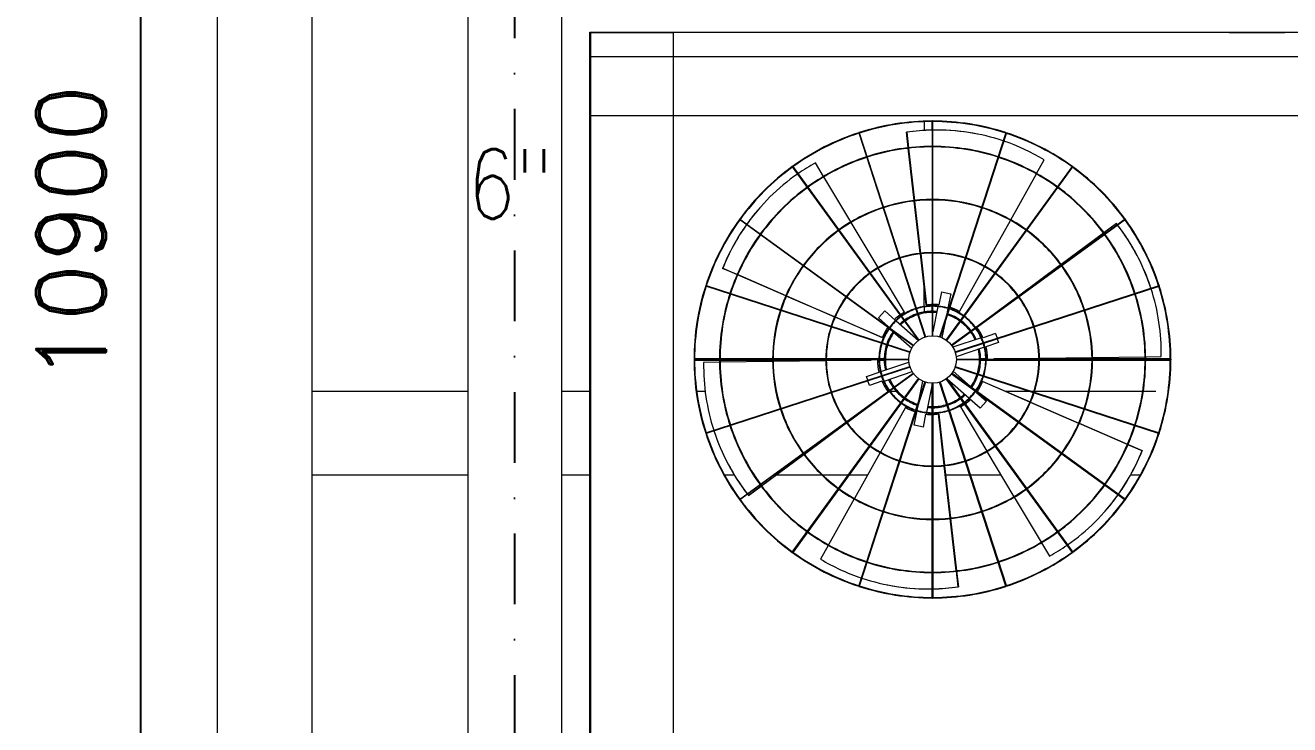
# Model space of a CAD drawing. Header units: millimetres. Extents: x -312439 to 477422, y -331570 to 212570.
# Drawn here: x 341243 to 343514, y 202941 to 204197 of the extents above; entities that cross this region are included whole.
import ezdxf

# ---------------------------------------------------------------- set-up
doc = ezdxf.new("R2010")
doc.units = ezdxf.units.MM
doc.linetypes.add('DASHDOT', pattern=[25.4, 12.7, -6.35, 0, -6.35])
doc.layers.add('ARCONDTEXTO', color=4, linetype='Continuous')
doc.layers.add("MS-110TR'S", color=3, linetype='Continuous', lineweight=5)
doc.styles.add('ROMAND', font='ROMAND.SHX')
doc.styles.add('ROMANS', font='romans.shx', dxfattribs={"height": 187.5})
doc.dimstyles.new('1-50 (MILIMETRO)', dxfattribs={"dimscale": 0, "dimtxt": 125, "dimasz": 125, "dimexe": 100, "dimexo": 100, "dimgap": 50, "dimtad": 0, "dimdec": 0, "dimzin": 0, "dimdsep": 46, "dimtxsty": 'ROMAND', "dimcen": -390, "dimclrd": 1, "dimclre": 1, "dimclrt": 3, "dimadec": 0, "dimazin": 0, "dimtfac": 1, "dimtdec": 0, "dimtix": 1, "dimtmove": 2, "dimatfit": 2, "dimfxl": 1, "dimtvp": 1, "dimtolj": 1, "dimtzin": 0, "dimarcsym": 0})

# ---------------------------------------------------------------- blocks, each defined once
blk = doc.blocks.new('*D50')
at = {"color": 1, "lineweight": -2, "transparency": 16777216}
for p, q in [((341488.5, 209274.4), (341350.3, 209274.4)), ((341450.3, 209149.4), (341450.3, 198499.4)), ((341658.5, 198374.4), (341350.3, 198374.4))]:
    blk.add_line(p, q, dxfattribs=at)
at = {"color": 1, "transparency": 16777216}
for points in [[(341429.4, 209149.4), (341471.1, 209149.4), (341450.3, 209274.4)], [(341429.4, 198499.4), (341471.1, 198499.4), (341450.3, 198374.4)]]:
    blk.add_solid(points, dxfattribs=at)
at = {"layer": 'Defpoints', "color": 0, "transparency": 16777216}
for p in [(341588.5, 209274.4), (341450.3, 198374.4), (341758.5, 198374.4)]:
    blk.add_point(p, dxfattribs=at)
at = {"color": 3, "transparency": 16777216, "insert": (341325.3, 203824.4), "char_height": 125, "attachment_point": 5, "rotation": 90, "style": 'ROMAND'}
blk.add_mtext('\\A1;10900', dxfattribs=at)

msp = doc.modelspace()

# ---------------------------------------------------------------- linework, layer by layer
at = {"color": 1, "linetype": 'Continuous', "lineweight": 0}
for p, q in [((341588.512, 198204.437, 0), (341588.512, 210024.437, 0)), ((341588.512, 200628.55, 0), (341588.512, 210024.437, 0)), ((341758.512, 198204.437, 0), (341758.512, 210024.437, 0)), ((342037.747, 203539.437, 0), (341758.512, 203539.437, 0)), ((342257.014, 203539.437, 0), (342206.047, 203539.437, 0)), ((342037.747, 203389.437, 0), (341758.512, 203389.437, 0)), ((342257.014, 203389.437, 0), (342206.047, 203389.437, 0))]:
    msp.add_line(p, q, dxfattribs=at)
at = {"color": 5, "linetype": 'Continuous', "lineweight": 0}
for p, q in [((342037.747, 205063.097, 0), (342037.747, 200628.55, 0)), ((342206.047, 205063.097, 0), (342206.047, 200628.55, 0))]:
    msp.add_line(p, q, dxfattribs=at)
at = {"color": 6, "linetype": 'DASHDOT', "ltscale": 10}
msp.add_line((342121.897, 205063.097, 0), (342121.897, 199413.908, 0), dxfattribs=at)
at = {"layer": "MS-110TR'S", "color": 3, "linetype": 'Continuous', "lineweight": 0}
for p, q in [((342257.014, 204184.812, 0), (351659.752, 204184.812, 0)), ((342257.014, 201898.812, 0), (342257.014, 204184.812, 0)), ((342257.014, 204183.812, 0), (342407.014, 204183.812, 0)), ((342258.014, 204183.812, 0), (342258.014, 201899.812, 0)), ((342357.014, 204183.812, 0), (342357.014, 204184.812, 0)), ((342407.014, 201898.812, 0), (342407.014, 204183.812, 0)), ((343405.189, 204184.812, 0), (343405.189, 204183.812, 0)), ((343405.189, 204183.812, 0), (343505.189, 204183.812, 0)), ((343505.189, 204183.812, 0), (343505.189, 204184.812, 0)), ((342258.014, 204140.812, 0), (346957.383, 204140.812, 0)), ((342257.014, 204084.812, 0), (342258.014, 204084.812, 0)), ((342257.014, 204034.812, 0), (346957.383, 204034.812, 0)), ((342857.558, 204023.797, 0), (342857.558, 204008.221, 0)), ((342871.259, 204024.049, 0), (342871.259, 204008.772, 0)), ((342872.009, 204024.8, 0), (342872.009, 203639.548, 0)), ((342873.009, 203639.548, 0), (342873.009, 204024.8, 0)), ((342873.259, 204008.81, 0), (342873.259, 204024.049, 0)), ((342739.802, 204003.702, 0), (342858.852, 203637.306, 0)), ((342740.754, 204004.011, 0), (342859.803, 203637.615, 0)), ((342825.579, 204004.987, 0), (342826.173, 204004.868, 0)), ((342828.771, 203977.083, 0), (342825.579, 204004.987, 0)), ((342826.173, 204004.868, 0), (342829.344, 203977.148, 0)), ((343004.264, 204004.011, 0), (342885.215, 203637.615, 0)), ((343005.215, 204003.702, 0), (342886.166, 203637.306, 0)), ((342953.91, 204001.437, 0), (342953.316, 204001.556, 0)), ((342839.612, 203882.304, 0), (342828.885, 203976.089, 0)), ((342829.458, 203976.155, 0), (342840.185, 203882.37, 0)), ((342676.742, 203925.729, 0), (342662.206, 203950.093, 0)), ((343059.403, 203930.851, 0), (343073.114, 203955.404, 0)), ((342620.586, 203942.783, 0), (342847.032, 203631.107, 0)), ((342621.395, 203943.371, 0), (342847.841, 203631.695, 0)), ((342725.619, 203843.804, 0), (342677.255, 203924.87, 0)), ((342897.177, 203631.695, 0), (343123.622, 203943.371, 0)), ((342897.986, 203631.107, 0), (343124.431, 203942.783, 0)), ((343012.893, 203847.56, 0), (343058.916, 203929.978, 0)), ((342850.453, 203787.526, 0), (342839.726, 203881.311, 0)), ((342840.299, 203881.376, 0), (342851.026, 203787.591, 0)), ((342562.738, 203869.877, 0), (342562.338, 203869.422, 0)), ((342837.706, 203621.56, 0), (342526.03, 203848.005, 0)), ((342526.618, 203848.814, 0), (342838.293, 203622.369, 0)), ((342774.496, 203761.88, 0), (342726.132, 203842.946, 0)), ((343218.4, 203848.814, 0), (342906.724, 203622.369, 0)), ((343218.987, 203848.005, 0), (342907.312, 203621.56, 0)), ((342966.383, 203764.269, 0), (343012.406, 203846.687, 0)), ((343179.954, 203824.785, 0), (343202.34, 203841.365, 0)), ((343202.534, 203840.791, 0), (343180.297, 203824.322, 0)), ((343202.34, 203841.365, 0), (343202.534, 203840.791, 0)), ((343103.294, 203768.007, 0), (343179.151, 203824.19, 0)), ((343179.494, 203823.727, 0), (343103.637, 203767.544, 0)), ((342861.057, 203694.82, 0), (342850.567, 203786.532, 0)), ((342851.14, 203786.597, 0), (342861.652, 203694.701, 0)), ((342920.908, 203682.831, 0), (342965.896, 203763.396, 0)), ((343026.634, 203711.229, 0), (343102.49, 203767.412, 0)), ((343102.833, 203766.949, 0), (343026.977, 203710.766, 0)), ((342495.498, 203760.514, 0), (342495.899, 203760.969, 0)), ((342521.444, 203749.246, 0), (342495.498, 203760.514, 0)), ((342495.899, 203760.969, 0), (342521.674, 203749.775, 0)), ((342608.946, 203711.245, 0), (342522.361, 203748.848, 0)), ((342522.592, 203749.377, 0), (342609.176, 203711.774, 0)), ((342822.158, 203681.993, 0), (342775.009, 203761.021, 0)), ((342831.786, 203609.598, 0), (342465.39, 203728.647, 0)), ((342465.699, 203729.598, 0), (342832.095, 203610.549, 0)), ((342857.558, 203692.235, 0), (342857.558, 203725.414, 0)), ((342888.601, 203718.096, 0), (342884.003, 203695.141, 0)), ((342888.601, 203718.096, 0), (342905.08, 203714.795, 0)), ((342912.922, 203610.549, 0), (343279.319, 203729.598, 0)), ((342913.231, 203609.598, 0), (343279.628, 203728.647, 0)), ((343263.431, 203728.452, 0), (343263.237, 203729.026, 0)), ((342696.447, 203673.245, 0), (342609.863, 203710.847, 0)), ((342610.093, 203711.376, 0), (342696.677, 203673.774, 0)), ((342861.057, 203694.82, 0), (342861.652, 203694.701, 0)), ((342871.259, 203695.569, 0), (342871.259, 203693.392, 0)), ((342873.259, 203693.398, 0), (342873.259, 203695.621, 0)), ((342882.758, 203695.262, 0), (342882.286, 203692.904, 0)), ((342905.08, 203714.795, 0), (342899.994, 203689.404, 0)), ((342951.466, 203655.557, 0), (343025.83, 203710.634, 0)), ((343026.173, 203710.17, 0), (342954.095, 203656.786, 0)), ((342781.85, 203636.155, 0), (342697.364, 203672.846, 0)), ((342697.594, 203673.375, 0), (342782.25, 203636.61, 0)), ((342775.464, 203671.647, 0), (342786.562, 203684.268, 0)), ((342775.464, 203671.647, 0), (342793.045, 203656.187, 0)), ((342786.562, 203684.268, 0), (342806.192, 203667.006, 0)), ((342821.758, 203681.538, 0), (342822.158, 203681.993, 0)), ((342857.558, 203691.223, 0), (342857.558, 203682.213, 0)), ((342871.259, 203692.392, 0), (342871.259, 203683.465, 0)), ((342871.259, 203683.465, 0), (342872.009, 203683.465, 0)), ((342882.089, 203691.919, 0), (342873.009, 203646.589, 0)), ((342873.009, 203683.465, 0), (342873.259, 203683.465, 0)), ((342873.259, 203683.465, 0), (342873.259, 203692.398, 0)), ((342899.797, 203688.419, 0), (342896.703, 203672.971, 0)), ((342920.314, 203682.95, 0), (342920.908, 203682.831, 0)), ((342796.465, 203651.523, 0), (342835.157, 203617.499, 0)), ((342806.947, 203666.343, 0), (342847.024, 203631.101, 0)), ((342895.013, 203664.534, 0), (342889.317, 203636.1, 0)), ((342951.466, 203655.557, 0), (342951.651, 203655.01, 0)), ((342781.85, 203636.155, 0), (342782.25, 203636.61, 0)), ((342872.009, 203641.597, 0), (342871.597, 203639.541, 0)), ((342959.662, 203635.958, 0), (342909.075, 203618.861, 0)), ((342962.7, 203636.984, 0), (342960.614, 203636.279, 0)), ((342985.396, 203643.341, 0), (342963.217, 203635.846, 0)), ((342990.777, 203627.419, 0), (342966.407, 203619.184, 0)), ((342985.396, 203643.341, 0), (342988.211, 203635.012, 0)), ((342988.531, 203634.064, 0), (342990.777, 203627.419, 0)), ((342965.456, 203618.862, 0), (342914.888, 203601.772, 0)), ((342444.601, 203597.392, 0), (342829.853, 203597.392, 0)), ((342829.853, 203596.392, 0), (342444.601, 203596.392, 0)), ((342489.812, 203597.892, 0), (342445.102, 203597.892, 0)), ((342445.102, 203595.892, 0), (342489.812, 203595.892, 0)), ((342489.842, 203591.99, 0), (342461.351, 203591.582, 0)), ((342465.39, 203465.137, 0), (342831.786, 203584.186, 0)), ((342832.095, 203583.235, 0), (342465.699, 203464.186, 0)), ((342585.209, 203597.892, 0), (342490.812, 203597.892, 0)), ((342490.812, 203595.892, 0), (342585.209, 203595.892, 0)), ((342585.229, 203593.356, 0), (342490.842, 203592.004, 0)), ((342680.606, 203597.892, 0), (342586.209, 203597.892, 0)), ((342586.209, 203595.892, 0), (342680.606, 203595.892, 0)), ((342680.616, 203594.723, 0), (342586.229, 203593.371, 0)), ((342776.006, 203597.892, 0), (342681.606, 203597.892, 0)), ((342681.606, 203595.892, 0), (342762.201, 203595.892, 0)), ((342773.509, 203596.054, 0), (342681.616, 203594.737, 0)), ((342773.703, 203595.48, 0), (342773.509, 203596.054, 0)), ((342773.563, 203595.892, 0), (342776.006, 203595.892, 0)), ((342785.686, 203597.892, 0), (342777.006, 203597.892, 0)), ((342777.006, 203595.892, 0), (342785.686, 203595.892, 0)), ((342779.525, 203575.079, 0), (342830.112, 203592.175, 0)), ((342785.686, 203597.392, 0), (342785.686, 203597.892, 0)), ((342785.686, 203595.892, 0), (342785.686, 203596.392, 0)), ((342912.922, 203583.235, 0), (343279.319, 203464.186, 0)), ((342913.231, 203584.186, 0), (343279.628, 203465.137, 0)), ((342915.165, 203597.392, 0), (343300.417, 203597.392, 0)), ((343300.417, 203596.392, 0), (342915.165, 203596.392, 0)), ((342968.012, 203597.892, 0), (342958.831, 203597.892, 0)), ((342958.831, 203597.892, 0), (342958.831, 203597.392, 0)), ((342958.831, 203596.392, 0), (342958.831, 203595.892, 0)), ((342958.831, 203595.892, 0), (342968.012, 203595.892, 0)), ((342970.954, 203597.892, 0), (342969.012, 203597.892, 0)), ((342969.012, 203595.892, 0), (343063.411, 203595.892, 0)), ((342970.815, 203598.304, 0), (342971.009, 203597.73, 0)), ((342971.009, 203597.73, 0), (343063.402, 203599.054, 0)), ((343063.411, 203597.892, 0), (342982.317, 203597.892, 0)), ((343064.402, 203599.068, 0), (343158.789, 203600.421, 0)), ((343158.809, 203597.892, 0), (343064.411, 203597.892, 0)), ((343064.411, 203595.892, 0), (343158.809, 203595.892, 0)), ((343159.789, 203600.435, 0), (343254.176, 203601.787, 0)), ((343254.206, 203597.892, 0), (343159.809, 203597.892, 0)), ((343159.809, 203595.892, 0), (343254.206, 203595.892, 0)), ((343255.176, 203601.802, 0), (343283.167, 203602.203, 0)), ((343299.415, 203597.892, 0), (343255.206, 203597.892, 0)), ((343255.206, 203595.892, 0), (343299.415, 203595.892, 0)), ((342526.03, 203345.779, 0), (342837.706, 203572.224, 0)), ((342838.293, 203571.415, 0), (342526.618, 203344.97, 0)), ((342620.586, 203251.001, 0), (342847.032, 203562.677, 0)), ((342847.841, 203562.089, 0), (342621.395, 203250.413, 0)), ((342753.741, 203566.365, 0), (342778.573, 203574.757, 0)), ((342756.036, 203559.573, 0), (342753.741, 203566.365, 0)), ((342759.122, 203550.443, 0), (342756.356, 203558.626, 0)), ((342781.301, 203557.938, 0), (342759.122, 203550.443, 0)), ((342781.818, 203556.8, 0), (342784.338, 203557.652, 0)), ((342785.29, 203557.973, 0), (342835.858, 203575.063, 0)), ((342848.701, 203525.238, 0), (342855.241, 203557.885, 0)), ((343123.622, 203250.413, 0), (342897.177, 203562.089, 0)), ((342897.986, 203562.677, 0), (343124.431, 203251.001, 0)), ((342937.829, 203527.214, 0), (342898.843, 203561.496, 0)), ((342906.724, 203571.415, 0), (343218.4, 203344.97, 0)), ((343218.987, 203345.779, 0), (342907.312, 203572.224, 0)), ((342945.676, 203544.351, 0), (342909.696, 203575.99, 0)), ((342962.667, 203557.629, 0), (342962.267, 203557.174, 0)), ((342962.667, 203557.629, 0), (343047.574, 203520.755, 0)), ((342464.17, 203539.437, 0), (342448.983, 203539.437, 0)), ((342793.052, 203538.227, 0), (342719.01, 203483.389, 0)), ((342739.802, 203190.082, 0), (342858.852, 203556.478, 0)), ((342859.803, 203556.169, 0), (342740.754, 203189.773, 0)), ((342792.578, 203539.437, 0), (342792.362, 203539.437, 0)), ((342793.052, 203538.227, 0), (342792.965, 203538.482, 0)), ((342794.966, 203539.437, 0), (342794.28, 203539.437, 0)), ((342807.492, 203539.437, 0), (342796.215, 203539.437, 0)), ((342862.439, 203501.916, 0), (342872.009, 203549.691, 0)), ((342872.009, 203168.984, 0), (342872.009, 203554.236, 0)), ((342873.009, 203554.236, 0), (342873.009, 203168.984, 0)), ((343004.264, 203189.773, 0), (342885.215, 203556.169, 0)), ((342886.166, 203556.478, 0), (343005.215, 203190.082, 0)), ((342951.473, 203537.597, 0), (342969.053, 203522.137, 0)), ((342952.774, 203539.437, 0), (342952.439, 203539.437, 0)), ((343047.343, 203520.226, 0), (342962.267, 203557.174, 0)), ((343047.719, 203539.437, 0), (343004.556, 203539.437, 0)), ((343054.563, 203539.437, 0), (343050.955, 203539.437, 0)), ((343152.986, 203539.437, 0), (343055.611, 203539.437, 0)), ((343249.858, 203539.437, 0), (343154.007, 203539.437, 0)), ((343273.396, 203539.437, 0), (343250.87, 203539.437, 0)), ((342718.668, 203483.853, 0), (342764.665, 203517.921, 0)), ((342844.749, 203505.507, 0), (342847.011, 203516.8, 0)), ((342922.76, 203512.246, 0), (342922.36, 203511.791, 0)), ((342957.955, 203509.516, 0), (342938.584, 203526.55, 0)), ((342969.053, 203522.137, 0), (342957.955, 203509.516, 0)), ((343134.845, 203482.226, 0), (343048.261, 203519.828, 0)), ((343048.491, 203520.357, 0), (343135.075, 203482.754, 0)), ((342823.609, 203510.953, 0), (342778.741, 203430.602, 0)), ((342824.204, 203510.834, 0), (342823.609, 203510.953, 0)), ((342839.437, 203478.989, 0), (342844.552, 203504.522, 0)), ((342855.916, 203475.688, 0), (342860.515, 203498.643, 0)), ((342861.759, 203498.522, 0), (342862.242, 203500.931, 0)), ((342872.009, 203510.32, 0), (342871.259, 203510.32, 0)), ((342871.259, 203510.32, 0), (342871.259, 203501.392, 0)), ((342871.259, 203500.392, 0), (342871.259, 203498.163, 0)), ((342873.259, 203510.32, 0), (342873.009, 203510.32, 0)), ((342873.259, 203501.387, 0), (342873.259, 203510.32, 0)), ((342873.259, 203498.215, 0), (342873.259, 203500.387, 0)), ((342893.384, 203407.132, 0), (342882.866, 203499.083, 0)), ((342883.46, 203498.964, 0), (342882.866, 203499.083, 0)), ((342883.46, 203498.964, 0), (342893.957, 203407.196, 0)), ((342922.36, 203511.791, 0), (342969.64, 203432.544, 0)), ((342642.007, 203427.075, 0), (342717.864, 203483.258, 0)), ((342718.207, 203482.794, 0), (342642.35, 203426.611, 0)), ((342855.916, 203475.688, 0), (342839.437, 203478.989, 0)), ((343222.346, 203444.225, 0), (343135.762, 203481.827, 0)), ((343135.993, 203482.356, 0), (343222.577, 203444.754, 0)), ((342481.087, 203465.332, 0), (342481.281, 203464.758, 0)), ((343223.494, 203444.355, 0), (343249.019, 203433.27, 0)), ((342565.347, 203370.297, 0), (342641.204, 203426.48, 0)), ((342641.546, 203426.016, 0), (342565.69, 203369.833, 0)), ((342778.254, 203429.729, 0), (342732.231, 203347.311, 0)), ((342970.152, 203431.685, 0), (343018.517, 203350.619, 0)), ((343248.619, 203432.815, 0), (343223.264, 203443.827, 0)), ((343249.019, 203433.27, 0), (343248.619, 203432.815, 0)), ((342904.225, 203312.352, 0), (342893.497, 203406.138, 0)), ((342894.071, 203406.202, 0), (342904.798, 203312.417, 0)), ((342516.456, 203389.437, 0), (342498.861, 203389.437, 0)), ((342673.751, 203389.437, 0), (342592.159, 203389.437, 0)), ((342721.166, 203389.437, 0), (342675.199, 203389.437, 0)), ((342755.755, 203389.437, 0), (342722.402, 203389.437, 0)), ((342939.389, 203389.437, 0), (342895.988, 203389.437, 0)), ((342995.357, 203389.437, 0), (342940.441, 203389.437, 0)), ((343245.657, 203389.437, 0), (343228.14, 203389.437, 0)), ((342541.984, 203352.993, 0), (342564.544, 203369.702, 0)), ((342564.886, 203369.238, 0), (342542.178, 203352.419, 0)), ((342542.178, 203352.419, 0), (342541.984, 203352.993, 0)), ((342731.744, 203346.438, 0), (342685.721, 203264.02, 0)), ((343019.029, 203349.76, 0), (343067.394, 203268.695, 0)), ((342915.066, 203217.574, 0), (342904.339, 203311.359, 0)), ((342904.912, 203311.423, 0), (342915.639, 203217.638, 0)), ((343181.779, 203323.907, 0), (343182.18, 203324.362, 0)), ((342685.234, 203263.147, 0), (342671.404, 203238.38, 0)), ((343067.906, 203267.836, 0), (343082.312, 203243.691, 0)), ((342918.344, 203188.916, 0), (342915.18, 203216.58, 0)), ((342915.753, 203216.645, 0), (342918.938, 203188.797, 0)), ((342790.607, 203192.347, 0), (342791.201, 203192.228, 0)), ((342871.259, 203184.974, 0), (342871.259, 203169.735, 0)), ((342873.259, 203169.735, 0), (342873.259, 203185.013, 0)), ((342918.938, 203188.797, 0), (342918.344, 203188.916, 0))]:
    msp.add_line(p, q, dxfattribs=at)
msp.add_circle((342872.509, 203596.892, 0), 42.659, dxfattribs=at)
for centre, radius, start, end in [((342872.259, 203596.892, 0), 428.158, 90.024494, 107.917544), ((342872.259, 203596.892, 0), 427.158, 90.033533, 107.901042), ((342872.509, 204024.8, 0), 0.5, 0, 180), ((342872.259, 203596.892, 0), 428.158, 72.030975, 89.908558), ((342872.259, 203596.892, 0), 427.158, 72.035174, 89.899401), ((342872.259, 203596.892, 0), 428.158, 108.018773, 125.932197), ((342872.259, 203596.892, 0), 427.158, 108.035174, 125.905805), ((342740.278, 204003.857, 0), 0.5, 18, 198), ((343004.74, 204003.857, 0), 0.5, 342, 162), ((342872.259, 203596.892, 0), 427.158, 54.039937, 71.901042), ((342872.259, 203596.892, 0), 428.158, 54.03841, 71.905364), ((342872.509, 203596.892, 0), 382.698, 90.074858, 107.925142), ((342872.509, 203596.892, 0), 381.698, 90.075054, 107.924946), ((342872.509, 203596.892, 0), 382.698, 72.074858, 89.925142), ((342872.509, 203596.892, 0), 381.698, 72.075054, 89.924946), ((342620.991, 203943.077, 0), 0.5, 36, 216), ((342872.509, 203596.892, 0), 382.698, 108.074858, 125.925142), ((342872.509, 203596.892, 0), 381.698, 108.075054, 125.924946), ((342872.509, 203596.892, 0), 381.698, 54.075054, 71.924946), ((342872.509, 203596.892, 0), 382.698, 54.074858, 71.925142), ((343124.027, 203943.077, 0), 0.5, 324, 144), ((342872.259, 203596.892, 0), 428.158, 126.013622, 143.951759), ((342872.259, 203596.892, 0), 427.158, 126.039937, 143.913223), ((342872.259, 203596.892, 0), 427.158, 36.047356, 53.905805), ((342872.259, 203596.892, 0), 428.158, 36.046941, 53.907446), ((342872.509, 203596.892, 0), 382.698, 126.074858, 143.925142), ((342872.509, 203596.892, 0), 381.698, 126.075054, 143.924946), ((342872.509, 203596.892, 0), 381.698, 36.075054, 53.924946), ((342872.509, 203596.892, 0), 382.698, 36.074858, 53.925142), ((342872.509, 203596.892, 0), 287.302, 90.099714, 107.900286), ((342872.509, 203596.892, 0), 286.302, 90.100062, 107.899938), ((342872.509, 203596.892, 0), 287.302, 72.099714, 89.900286), ((342872.509, 203596.892, 0), 286.302, 72.100062, 89.899938), ((342872.509, 203596.892, 0), 287.302, 108.099714, 125.900286), ((342872.509, 203596.892, 0), 286.302, 108.100062, 125.899938), ((342872.509, 203596.892, 0), 286.302, 54.100062, 71.899938), ((342872.509, 203596.892, 0), 287.302, 54.099714, 71.900286), ((342872.259, 203596.892, 0), 428.158, 144.008871, 161.974926), ((342872.259, 203596.892, 0), 427.158, 144.047356, 161.922571), ((342526.324, 203848.41, 0), 0.5, 54, 234), ((342872.259, 203596.892, 0), 427.158, 18.056704, 35.913223), ((343218.693, 203848.41, 0), 0.5, 306, 126), ((342872.259, 203596.892, 0), 428.158, 18.056552, 35.913726), ((342872.509, 203596.892, 0), 382.698, 144.074858, 161.925142), ((342872.509, 203596.892, 0), 381.698, 144.075054, 161.924946), ((342872.509, 203596.892, 0), 287.302, 126.099714, 143.900286), ((342872.509, 203596.892, 0), 286.302, 126.100062, 143.899938), ((342872.509, 203596.892, 0), 286.302, 36.100062, 53.899938), ((342872.509, 203596.892, 0), 287.302, 36.099714, 53.900286), ((342872.509, 203596.892, 0), 381.698, 18.075054, 35.924946), ((342872.509, 203596.892, 0), 382.698, 18.074858, 35.925142), ((342872.509, 203596.892, 0), 191.905, 90.149282, 107.850718), ((342872.509, 203596.892, 0), 190.905, 90.150064, 107.849936), ((342872.509, 203596.892, 0), 191.905, 72.149282, 89.850718), ((342872.509, 203596.892, 0), 190.905, 72.150064, 89.849936), ((342872.509, 203596.892, 0), 287.302, 144.099714, 161.900286), ((342872.509, 203596.892, 0), 286.302, 144.100062, 161.899938), ((342872.509, 203596.892, 0), 191.905, 108.149282, 125.850718), ((342872.509, 203596.892, 0), 190.905, 108.150064, 125.849936), ((342872.509, 203596.892, 0), 190.905, 54.150064, 71.849936), ((342872.509, 203596.892, 0), 191.905, 54.149282, 71.850718), ((342872.509, 203596.892, 0), 286.302, 18.100062, 35.899938), ((342872.509, 203596.892, 0), 287.302, 18.099714, 35.900286), ((342872.509, 203596.892, 0), 191.905, 126.149282, 143.850718), ((342872.509, 203596.892, 0), 190.905, 126.150064, 143.849936), ((342872.509, 203596.892, 0), 190.905, 36.150064, 53.849936), ((342872.509, 203596.892, 0), 191.905, 36.149282, 53.850718), ((342872.259, 203596.892, 0), 428.158, 162.004374, 197.995626), ((342872.259, 203596.892, 0), 427.158, 162.056704, 179.932934), ((342465.544, 203729.123, 0), 0.5, 72, 252), ((342872.259, 203596.892, 0), 427.158, 0.067066, 17.922571), ((343279.473, 203729.123, 0), 0.5, 288, 108), ((342872.259, 203596.892, 0), 428.158, 0.06691, 17.922771), ((342872.509, 203596.892, 0), 382.698, 162.074858, 179.925142), ((342872.509, 203596.892, 0), 381.698, 162.075054, 179.924946), ((342872.509, 203596.892, 0), 191.905, 144.149282, 161.850718), ((342872.509, 203596.892, 0), 190.905, 144.150064, 161.849936), ((342872.509, 203596.892, 0), 190.905, 18.150064, 35.849936), ((342872.509, 203596.892, 0), 191.905, 18.149282, 35.850718), ((342872.509, 203596.892, 0), 381.698, 0.075054, 17.924946), ((342872.509, 203596.892, 0), 382.698, 0.074858, 17.925142), ((342872.509, 203596.892, 0), 287.302, 162.099714, 179.900286), ((342872.509, 203596.892, 0), 286.302, 162.100062, 179.899938), ((342872.509, 203596.892, 0), 96.508, 126.296845, 143.703155), ((342872.509, 203596.892, 0), 95.508, 126.299953, 143.700047), ((342872.509, 203596.892, 0), 96.508, 108.296845, 125.703155), ((342872.509, 203596.892, 0), 95.508, 108.299953, 125.700047), ((342872.259, 203596.892, 0), 86.578, 108.173543, 125.535257), ((342872.259, 203596.892, 0), 84.578, 108.177647, 125.524267), ((342872.509, 203596.892, 0), 96.508, 90.296845, 107.703155), ((342872.509, 203596.892, 0), 95.508, 90.299953, 107.700047), ((342872.259, 203596.892, 0), 86.578, 90.165445, 107.511756), ((342872.259, 203596.892, 0), 84.578, 90.169358, 107.500211), ((342872.509, 203596.892, 0), 96.508, 72.296845, 89.703155), ((342872.509, 203596.892, 0), 95.508, 72.299953, 89.700047), ((342872.259, 203596.892, 0), 86.578, 84.656808, 89.503658), ((342872.259, 203596.892, 0), 84.578, 84.798838, 89.491921), ((342872.259, 203596.892, 0), 84.578, 72.177647, 72.547384), ((342872.259, 203596.892, 0), 86.578, 72.173543, 72.689414), ((342872.259, 203596.892, 0), 84.578, 54.201702, 71.500211), ((342872.259, 203596.892, 0), 86.578, 54.197043, 71.511756), ((342872.509, 203596.892, 0), 95.508, 54.299953, 71.700047), ((342872.509, 203596.892, 0), 96.508, 54.296845, 71.703155), ((342872.509, 203596.892, 0), 95.508, 36.299953, 53.700047), ((342872.509, 203596.892, 0), 96.508, 36.296845, 53.703155), ((342872.509, 203596.892, 0), 286.302, 0.100062, 17.899938), ((342872.509, 203596.892, 0), 287.302, 0.099714, 17.900286), ((342872.509, 203596.892, 0), 191.905, 162.149282, 179.850718), ((342872.509, 203596.892, 0), 190.905, 162.150064, 179.849936), ((342872.509, 203596.892, 0), 96.508, 144.296845, 161.703155), ((342872.509, 203596.892, 0), 95.508, 144.299953, 161.700047), ((342872.259, 203596.892, 0), 86.578, 126.197043, 132.689414), ((342872.259, 203596.892, 0), 84.578, 126.201702, 132.547384), ((342872.259, 203596.892, 0), 84.578, 36.23917, 53.524267), ((342872.259, 203596.892, 0), 86.578, 36.233645, 53.535257), ((342872.509, 203596.892, 0), 95.508, 18.299953, 35.700047), ((342872.509, 203596.892, 0), 96.508, 18.296845, 35.703155), ((342872.509, 203596.892, 0), 190.905, 0.150064, 17.849936), ((342872.509, 203596.892, 0), 191.905, 0.149282, 17.850718), ((342872.509, 203596.892, 0), 96.508, 162.296845, 179.703155), ((342872.509, 203596.892, 0), 95.508, 162.299953, 179.700047), ((342872.259, 203596.892, 0), 86.578, 144.656808, 161.617982), ((342872.259, 203596.892, 0), 84.578, 144.798838, 161.608948), ((342872.259, 203596.892, 0), 84.578, 24.798838, 35.561735), ((342872.259, 203596.892, 0), 86.578, 24.656808, 35.57186), ((342872.509, 203596.892, 0), 95.508, 0.299953, 17.700047), ((342872.509, 203596.892, 0), 96.508, 0.296845, 17.703155), ((342872.259, 203596.892, 0), 86.578, 162.279766, 179.669108), ((342872.259, 203596.892, 0), 84.578, 162.286382, 179.661283), ((342872.259, 203596.892, 0), 84.578, 0.338717, 12.547384), ((342872.259, 203596.892, 0), 86.578, 0.330892, 12.689414), ((342444.601, 203596.892, 0), 0.5, 90, 270), ((342872.259, 203596.892, 0), 427.158, 180.067066, 197.943296), ((342872.509, 203596.892, 0), 382.698, 180.074858, 197.925142), ((342872.509, 203596.892, 0), 381.698, 180.075054, 197.924946), ((342872.509, 203596.892, 0), 287.302, 180.099714, 197.900286), ((342872.509, 203596.892, 0), 286.302, 180.100062, 197.899938), ((342872.509, 203596.892, 0), 191.905, 180.149282, 197.850718), ((342872.509, 203596.892, 0), 190.905, 180.150064, 197.849936), ((342872.509, 203596.892, 0), 96.508, 180.296845, 197.703155), ((342872.509, 203596.892, 0), 95.508, 180.299953, 197.700047), ((342872.259, 203596.892, 0), 86.578, 180.330892, 192.689414), ((342872.259, 203596.892, 0), 84.578, 180.338717, 192.547384), ((342872.259, 203596.892, 0), 84.578, 342.391052, 359.661283), ((342872.259, 203596.892, 0), 86.578, 342.382018, 359.669108), ((342872.509, 203596.892, 0), 95.508, 342.299953, 359.700047), ((342872.509, 203596.892, 0), 96.508, 342.296845, 359.703155), ((342872.509, 203596.892, 0), 190.905, 342.150064, 359.849936), ((342872.509, 203596.892, 0), 191.905, 342.149282, 359.850718), ((342872.509, 203596.892, 0), 286.302, 342.100062, 359.899938), ((342872.509, 203596.892, 0), 287.302, 342.099714, 359.900286), ((342872.509, 203596.892, 0), 381.698, 342.075054, 359.924946), ((342872.509, 203596.892, 0), 382.698, 342.074858, 359.925142), ((342872.259, 203596.892, 0), 427.158, 342.077429, 359.932934), ((342872.259, 203596.892, 0), 428.158, 342.077229, 359.93309), ((343300.417, 203596.892, 0), 0.5, 270, 90), ((342872.509, 203596.892, 0), 96.508, 198.296845, 215.703155), ((342872.509, 203596.892, 0), 95.508, 198.299953, 215.700047), ((342872.259, 203596.892, 0), 86.578, 204.656808, 215.766355), ((342872.259, 203596.892, 0), 84.578, 204.798838, 215.76083), ((342872.259, 203596.892, 0), 84.578, 324.798838, 341.713618), ((342872.259, 203596.892, 0), 86.578, 324.656808, 341.720234), ((342872.509, 203596.892, 0), 95.508, 324.299953, 341.700047), ((342872.509, 203596.892, 0), 96.508, 324.296845, 341.703155), ((342872.509, 203596.892, 0), 191.905, 198.149282, 215.850718), ((342872.509, 203596.892, 0), 190.905, 198.150064, 215.849936), ((342872.509, 203596.892, 0), 96.508, 216.296845, 233.703155), ((342872.509, 203596.892, 0), 95.508, 216.299953, 233.700047), ((342872.259, 203596.892, 0), 86.578, 216.42814, 233.802957), ((342872.259, 203596.892, 0), 84.578, 216.438265, 233.798298), ((342872.509, 203596.892, 0), 95.508, 306.299953, 323.700047), ((342872.509, 203596.892, 0), 96.508, 306.296845, 323.703155), ((342872.509, 203596.892, 0), 190.905, 324.150064, 341.849936), ((342872.509, 203596.892, 0), 191.905, 324.149282, 341.850718), ((342872.509, 203596.892, 0), 96.508, 234.296845, 251.703155), ((342872.509, 203596.892, 0), 95.508, 234.299953, 251.700047), ((342872.259, 203596.892, 0), 86.578, 234.464743, 251.826457), ((342872.259, 203596.892, 0), 84.578, 234.475733, 251.822353), ((342872.259, 203596.892, 0), 86.578, 252.488244, 252.689414), ((342872.259, 203596.892, 0), 84.578, 252.499789, 252.547384), ((342872.259, 203596.892, 0), 84.578, 264.798838, 269.830642), ((342872.259, 203596.892, 0), 84.578, 270.508079, 287.822353), ((342872.259, 203596.892, 0), 86.578, 270.496342, 287.826457), ((342872.259, 203596.892, 0), 84.578, 288.499789, 305.798298), ((342872.259, 203596.892, 0), 86.578, 288.488244, 305.802957), ((342872.509, 203596.892, 0), 95.508, 288.299953, 305.700047), ((342872.509, 203596.892, 0), 96.508, 288.296845, 305.703155), ((342872.259, 203596.892, 0), 84.578, 306.475733, 312.547384), ((342872.259, 203596.892, 0), 86.578, 306.464743, 312.689414), ((342872.509, 203596.892, 0), 287.302, 198.099714, 215.900286), ((342872.509, 203596.892, 0), 286.302, 198.100062, 215.899938), ((342872.509, 203596.892, 0), 96.508, 252.296845, 269.703155), ((342872.509, 203596.892, 0), 95.508, 252.299953, 269.700047), ((342872.259, 203596.892, 0), 86.578, 264.656808, 269.834555), ((342872.509, 203596.892, 0), 95.508, 270.299953, 287.700047), ((342872.509, 203596.892, 0), 96.508, 270.296845, 287.703155), ((342872.509, 203596.892, 0), 286.302, 324.100062, 341.899938), ((342872.509, 203596.892, 0), 287.302, 324.099714, 341.900286), ((342872.509, 203596.892, 0), 382.698, 198.074858, 215.925142), ((342872.509, 203596.892, 0), 381.698, 198.075054, 215.924946), ((342872.509, 203596.892, 0), 191.905, 216.149282, 233.850718), ((342872.509, 203596.892, 0), 190.905, 216.150064, 233.849936), ((342872.509, 203596.892, 0), 190.905, 306.150064, 323.849936), ((342872.509, 203596.892, 0), 191.905, 306.149282, 323.850718), ((342872.509, 203596.892, 0), 381.698, 324.075054, 341.924946), ((342872.509, 203596.892, 0), 382.698, 324.074858, 341.925142), ((342465.544, 203464.661, 0), 0.5, 108, 288), ((342872.259, 203596.892, 0), 428.158, 198.025074, 215.991129), ((342872.259, 203596.892, 0), 427.158, 198.077429, 215.952644), ((342872.259, 203596.892, 0), 427.158, 324.086777, 341.943296), ((342872.259, 203596.892, 0), 428.158, 324.086274, 341.943448), ((343279.473, 203464.661, 0), 0.5, 252, 72), ((342872.509, 203596.892, 0), 287.302, 216.099714, 233.900286), ((342872.509, 203596.892, 0), 286.302, 216.100062, 233.899938), ((342872.509, 203596.892, 0), 191.905, 234.149282, 251.850718), ((342872.509, 203596.892, 0), 190.905, 234.150064, 251.849936), ((342872.509, 203596.892, 0), 190.905, 288.150064, 305.849936), ((342872.509, 203596.892, 0), 191.905, 288.149282, 305.850718), ((342872.509, 203596.892, 0), 286.302, 306.100062, 323.899938), ((342872.509, 203596.892, 0), 287.302, 306.099714, 323.900286), ((342872.509, 203596.892, 0), 191.905, 252.149282, 269.850718), ((342872.509, 203596.892, 0), 190.905, 252.150064, 269.849936), ((342872.509, 203596.892, 0), 190.905, 270.150064, 287.849936), ((342872.509, 203596.892, 0), 191.905, 270.149282, 287.850718), ((342872.509, 203596.892, 0), 382.698, 216.074858, 233.925142), ((342872.509, 203596.892, 0), 381.698, 216.075054, 233.924946), ((342872.509, 203596.892, 0), 287.302, 234.099714, 251.900286), ((342872.509, 203596.892, 0), 286.302, 234.100062, 251.899938), ((342872.509, 203596.892, 0), 286.302, 288.100062, 305.899938), ((342872.509, 203596.892, 0), 287.302, 288.099714, 305.900286), ((342872.509, 203596.892, 0), 381.698, 306.075054, 323.924946), ((342872.509, 203596.892, 0), 382.698, 306.074858, 323.925142), ((342526.324, 203345.374, 0), 0.5, 126, 306), ((342872.259, 203596.892, 0), 428.158, 216.048241, 233.986378), ((342872.259, 203596.892, 0), 427.158, 216.086777, 233.960063), ((342872.259, 203596.892, 0), 427.158, 306.094195, 323.952644), ((342872.259, 203596.892, 0), 428.158, 306.092554, 323.953059), ((343218.693, 203345.374, 0), 0.5, 234, 54), ((342872.509, 203596.892, 0), 287.302, 252.099714, 269.900286), ((342872.509, 203596.892, 0), 286.302, 252.100062, 269.899938), ((342872.509, 203596.892, 0), 286.302, 270.100062, 287.899938), ((342872.509, 203596.892, 0), 287.302, 270.099714, 287.900286), ((342872.509, 203596.892, 0), 382.698, 234.074858, 251.925142), ((342872.509, 203596.892, 0), 381.698, 234.075054, 251.924946), ((342872.509, 203596.892, 0), 381.698, 288.075054, 305.924946), ((342872.509, 203596.892, 0), 382.698, 288.074858, 305.925142), ((342620.991, 203250.707, 0), 0.5, 144, 324), ((342872.259, 203596.892, 0), 428.158, 234.067803, 251.981227), ((342872.259, 203596.892, 0), 427.158, 234.094195, 251.964826), ((342872.259, 203596.892, 0), 427.158, 288.098958, 305.960063), ((342872.259, 203596.892, 0), 428.158, 288.094636, 305.96159), ((343124.027, 203250.707, 0), 0.5, 216, 36), ((342872.509, 203596.892, 0), 382.698, 252.074858, 269.925142), ((342872.509, 203596.892, 0), 381.698, 252.075054, 269.924946), ((342872.509, 203596.892, 0), 381.698, 270.075054, 287.924946), ((342872.509, 203596.892, 0), 382.698, 270.074858, 287.925142), ((342740.278, 203189.928, 0), 0.5, 162, 342), ((342872.259, 203596.892, 0), 428.158, 252.082456, 269.975506), ((342872.259, 203596.892, 0), 427.158, 252.098958, 269.966467), ((342872.259, 203596.892, 0), 428.158, 270.091442, 287.969025), ((342872.259, 203596.892, 0), 427.158, 270.100599, 287.964826), ((343004.74, 203189.928, 0), 0.5, 198, 18), ((342872.509, 203168.984, 0), 0.5, 180, 0)]:
    msp.add_arc(centre, radius, start, end, dxfattribs=at)
for centre, major_axis, start_param, end_param in [((342872.259, 203596.892, 0), (81.057, 404.664), 0.2078073, 0.32590727), ((342872.853, 203596.773, 0), (81.057, 404.664), 0.20931516, 0.32590727), ((342872.853, 203596.773, 0), (81.057, 404.664), 6.16322366, 6.48996283), ((342872.259, 203596.892, 0), (81.057, 404.664), 0, 0.20526967), ((342872.853, 203596.773, 0), (81.057, 404.664), 5.95727804, 6.16068281), ((342872.659, 203597.347, 0), (-309.921, 272.53), 5.95727804, 6.05118317), ((342872.659, 203597.347, 0), (-309.921, 272.53), 6.05371958, 6.38060415), ((342872.259, 203596.892, 0), (-309.921, 272.53), 0, 0.09588536), ((342872.259, 203596.892, 0), (-309.921, 272.53), 0.09842683, 0.32590727), ((342872.659, 203597.347, 0), (-309.921, 272.53), 0.09996031, 0.32590727), ((342872.259, 203596.892, 0), (390.978, 132.134), 0.3172674, 0.32590727), ((342872.453, 203596.318, 0), (390.978, 132.134), 0.31873174, 0.32590727), ((342872.453, 203596.318, 0), (390.978, 132.134), 6.27347339, 6.59938579), ((342872.259, 203596.892, 0), (390.978, 132.134), 0, 0.31473615), ((342872.453, 203596.318, 0), (390.978, 132.134), 5.95727804, 6.27093083), ((342872.853, 203596.773, 0), (19.451, 97.105), 0.21610048, 0.32590727), ((342872.853, 203596.773, 0), (19.451, 97.105), 0.08898637, 0.20552527), ((342872.659, 203597.347, 0), (-74.37, 65.397), 6.06086145, 6.19385728), ((342872.259, 203596.892, 0), (-74.37, 65.397), 6.05461193, 6.18740867), ((342872.659, 203597.347, 0), (-74.37, 65.397), 5.95727804, 6.0502913), ((342872.259, 203596.892, 0), (-74.37, 65.397), 5.95727804, 6.04404185), ((342872.259, 203596.892, 0), (19.451, 97.105), 6.16380472, 6.18740867), ((342872.853, 203596.773, 0), (19.451, 97.105), 6.17017799, 6.19385728), ((342872.259, 203596.892, 0), (19.451, 97.105), 5.95727804, 6.15321616), ((342872.853, 203596.773, 0), (19.451, 97.105), 5.95727804, 6.15958939), ((342872.659, 203597.347, 0), (-74.37, 65.397), 0.10765943, 0.32590727), ((342872.659, 203597.347, 0), (-74.37, 65.397), 0.08898637, 0.09706817), ((342872.453, 203596.318, 0), (93.82, 31.707), 0.08898637, 0.31565174), ((342872.259, 203596.892, 0), (93.82, 31.707), 5.95727804, 6.18740867), ((342872.453, 203596.318, 0), (93.82, 31.707), 5.95727804, 6.19385728), ((342872.065, 203597.466, 0), (-390.978, -132.134), 5.95727804, 6.27132368), ((342872.065, 203597.466, 0), (-93.82, -31.707), 5.95727804, 6.19385728), ((342872.259, 203596.892, 0), (-93.82, -31.707), 5.95727804, 6.18740867), ((342872.065, 203597.466, 0), (-93.82, -31.707), 0.08898637, 0.31875187), ((342871.859, 203596.437, 0), (74.37, -65.397), 0.08898637, 0.10018082), ((342871.859, 203596.437, 0), (74.37, -65.397), 0.11077229, 0.32590727), ((342871.859, 203596.437, 0), (74.37, -65.397), 5.95727804, 6.05456696), ((342872.259, 203596.892, 0), (74.37, -65.397), 5.95727804, 6.04831757), ((342872.259, 203596.892, 0), (74.37, -65.397), 6.05888766, 6.18740867), ((342871.859, 203596.437, 0), (74.37, -65.397), 6.0651374, 6.19385728), ((342871.665, 203597.011, 0), (-19.451, -97.105), 5.95727804, 6.16462452), ((342872.259, 203596.892, 0), (-19.451, -97.105), 5.95727804, 6.15825136), ((342871.665, 203597.011, 0), (-19.451, -97.105), 6.17521346, 6.19385728), ((342872.259, 203596.892, 0), (-19.451, -97.105), 6.16883991, 6.18740867), ((342871.665, 203597.011, 0), (-19.451, -97.105), 0.08898637, 0.21081282), ((342871.665, 203597.011, 0), (-19.451, -97.105), 0.22138839, 0.32590727), ((342872.065, 203597.466, 0), (-390.978, -132.134), 6.27386624, 6.60012971), ((342872.259, 203596.892, 0), (-390.978, -132.134), 0, 0.31548007), ((342871.859, 203596.437, 0), (309.921, -272.53), 0.10070723, 0.32590727), ((342872.259, 203596.892, 0), (309.921, -272.53), 0.09917375, 0.32590727), ((342872.259, 203596.892, 0), (-390.978, -132.134), 0.31801132, 0.32590727), ((342872.065, 203597.466, 0), (-390.978, -132.134), 0.31947566, 0.32590727), ((342871.859, 203596.437, 0), (309.921, -272.53), 6.05474559, 6.38135106), ((342872.259, 203596.892, 0), (309.921, -272.53), 0, 0.09663228), ((342871.859, 203596.437, 0), (309.921, -272.53), 5.95727804, 6.05220917), ((342871.665, 203597.011, 0), (-81.057, -404.664), 5.95727804, 6.16189106), ((342871.665, 203597.011, 0), (-81.057, -404.664), 6.16443191, 6.49123165), ((342872.259, 203596.892, 0), (-81.057, -404.664), 0, 0.20653849), ((342871.665, 203597.011, 0), (-81.057, -404.664), 0.21058398, 0.32590727), ((342872.259, 203596.892, 0), (-81.057, -404.664), 0.20907612, 0.32590727)]:
    msp.add_ellipse(centre, major_axis=major_axis, ratio=0.95299045, start_param=start_param, end_param=end_param, dxfattribs=at)

# ---------------------------------------------------------------- texts
at = {"layer": 'ARCONDTEXTO', "linetype": 'Continuous', "lineweight": -3, "style": 'ROMANS', "width": 0.8}
msp.add_text('6"', height=125, dxfattribs=at).set_placement((342037.363, 203849.241, 0))

# ---------------------------------------------------------------- dimensions: what is measured, and where the dimension line sits
dim = msp.add_linear_dim(base=(341450.269, 198374.437, 0), p1=(341588.512, 209274.437, 0), p2=(341758.512, 198374.437, 0), angle=90, dimstyle='1-50 (MILIMETRO)', override={"dimscale": 1})
dim.commit()
dim.dimension.update_dxf_attribs({"geometry": '*D50', "text_midpoint": (341325.269, 203824.437, 0)})

doc.saveas('drawing.dxf')
